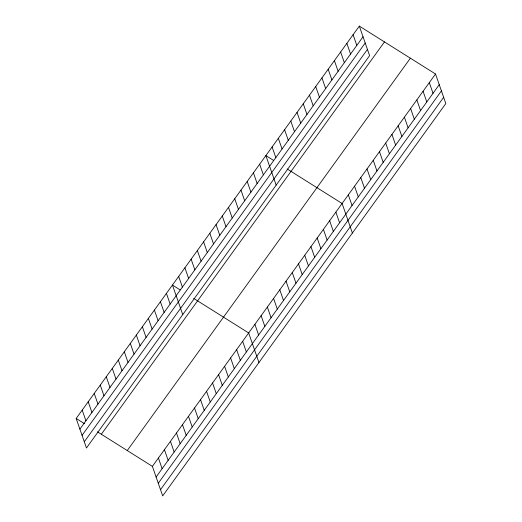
<?xml version="1.0" encoding="UTF-8"?>
<svg xmlns="http://www.w3.org/2000/svg" width="522" height="522" viewBox="0 0 522 522"><rect width="100%" height="100%" fill="white"/><g stroke="black" fill="none" stroke-linecap="round" stroke-linejoin="round"><path stroke-width="0.78" d="M359.319 26.1L369.602 55.639L86.469 448L76.179 418.455L359.319 26.1L435.531 74L445.821 103.545L162.681 495.9L152.398 466.361L97.464 431.831M79.892 429.13L363.031 36.768M82.065 435.355L365.204 43M84.296 441.769L367.436 49.414M101.333 434.265L384.466 41.91M127.244 450.551L410.383 58.196M152.398 466.361L435.531 74M156.111 477.03L439.25 84.675M158.277 483.255L441.416 90.9M160.515 489.675L443.654 97.314M273.619 160.443L265.881 155.576L276.171 185.121M287.165 168.952L342.099 203.482L352.383 233.021M180.188 289.919L172.449 285.058L182.733 314.596M193.727 298.434L248.661 332.958L258.951 362.496M76.179 418.455L84.564 423.727M429.306 82.633L433.019 93.307M423.074 91.265L426.794 101.94M416.85 99.898L420.562 110.566M410.618 108.53L414.331 119.199M404.387 117.163L408.106 127.831M398.162 125.795L401.875 136.464M391.931 134.428L395.643 145.096M353.087 34.733L356.807 45.401M385.699 143.061L389.419 153.729M346.862 43.365L350.575 54.034M379.474 151.687L383.187 162.362M340.631 51.998L344.344 62.666M373.243 160.319L376.962 170.994M334.4 60.63L338.119 71.299M367.012 168.952L370.731 179.627M328.175 69.256L331.888 79.931M360.787 177.584L364.5 188.253M321.943 77.889L325.656 88.564M354.555 186.217L358.275 196.885M315.712 86.521L319.431 97.196M348.324 194.85L352.043 205.518M309.487 95.154L313.2 105.822M303.256 103.787L306.975 114.455M335.868 212.115L339.587 222.783M297.025 112.419L300.744 123.088M329.643 220.741L333.356 231.416M290.8 121.052L294.512 131.72M323.412 229.373L327.124 240.048M284.568 129.684L288.288 140.353M317.18 238.006L320.899 248.681M278.337 138.317L282.056 148.985M310.955 246.638L314.668 257.313M272.112 146.943L275.825 157.618M304.724 255.271L308.437 265.939M298.493 263.904L302.212 274.572M259.656 164.208L263.369 174.883M292.268 272.536L295.981 283.205M253.424 172.841L257.137 183.509M286.036 281.169L289.756 291.837M247.193 181.473L250.912 192.142M279.805 289.801L283.524 300.47M240.968 190.106L244.681 200.774M273.58 298.427L277.293 309.102M234.737 198.738L238.45 209.407M267.349 307.06L271.068 317.735M228.505 207.371L232.225 218.039M261.117 315.693L264.837 326.367M222.281 215.997L225.993 226.672M254.893 324.325L258.605 334.993M216.049 224.63L219.769 235.305M209.818 233.262L213.537 243.937M242.645 341.297L246.364 351.965M203.593 241.895L207.306 252.57M236.629 349.636L240.342 360.304M197.362 250.527L201.081 261.196M230.613 357.968L234.326 368.643M191.13 259.16L194.85 269.828M224.597 366.307L228.31 376.982M184.905 267.793L188.618 278.461M218.581 374.646L222.294 385.314M178.674 276.425L182.393 287.093M212.565 382.985L216.278 393.653M206.542 391.324L210.262 401.992M166.427 293.39L170.146 304.065M200.526 399.656L204.246 410.331M160.411 301.729L164.13 312.404M194.51 407.995L198.23 418.664M154.395 310.068L158.114 320.736M188.494 416.334L192.213 427.003M148.379 318.407L152.098 329.075M182.478 424.673L186.197 435.341M142.362 326.739L146.082 337.414M176.462 433.006L180.175 443.68M136.346 335.078L140.059 345.753M170.446 441.344L174.159 452.019M130.33 343.417L134.043 354.086M164.43 449.683L168.143 460.352M124.314 351.756L128.027 362.425M158.414 458.022L162.127 468.691M118.298 360.095L122.011 370.764M112.282 368.428L115.995 379.102M106.26 376.767L109.979 387.441M100.244 385.106L103.963 395.774M94.228 393.444L97.947 404.113M88.211 401.783L91.931 412.452M82.195 410.116L85.915 420.791"/></g></svg>
